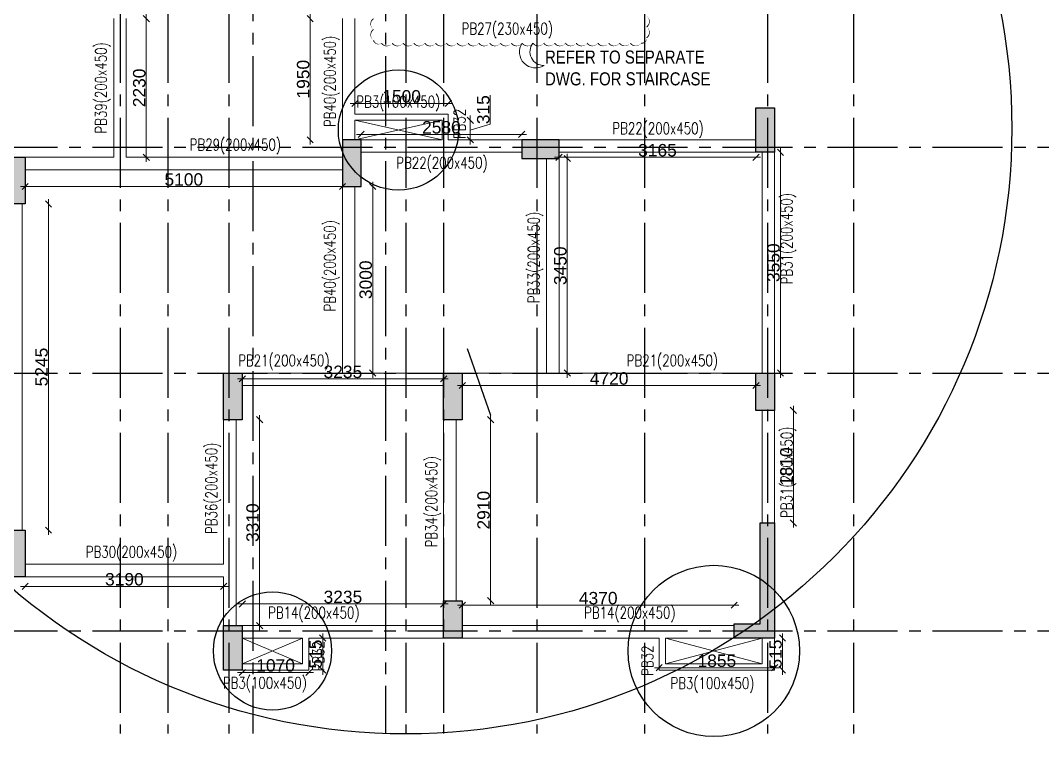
# Model space of a CAD drawing. Header units: millimetres. Extents: x 1277257 to 1543892, y 206696 to 309376.
# Drawn here: x 1377911 to 1394337, y 223665 to 235179 of the extents above; entities that cross this region are included whole.
import ezdxf

# ---------------------------------------------------------------- set-up
doc = ezdxf.new("R2010")
doc.units = ezdxf.units.MM
doc.header["$LTSCALE"] = 500
doc.header["$MEASUREMENT"] = 0
doc.header["$PDMODE"] = 34
doc.linetypes.add('Site$0$CENTER2', pattern=[1.125, 0.75, -0.125, 0.125, -0.125])
doc.layers.get('Defpoints').update_dxf_attribs({"lineweight": 0})
for name, color, linetype, lineweight in [('CUT OUT', 1, 'Continuous', 13), ('REVISION', 1, 'Continuous', 5), ('TOWER COL HATCH', 253, 'Continuous', 20)]:
    doc.layers.add(name, color=color, linetype=linetype, lineweight=lineweight)
for name, color, linetype in [('GRID', 7, 'Continuous'), ('S-COLUMN-HATCH', 253, 'Continuous'), ('S-FRAMING PLAN', 4, 'Continuous'), ('T BEAM N', 3, 'Continuous'), ('TOWER AREA COLUMN.', 6, 'Continuous')]:
    doc.layers.add(name, color=color, linetype=linetype)
doc.styles.add('1.100', font='ARIALN.TTF')
doc.styles.add('3mm', font='arial.ttf')
doc.styles.add('S-T', font='romans.shx')
doc.dimstyles.new('PARAMVEER', dxfattribs={"dimtxt": 200, "dimasz": 100, "dimexe": 0, "dimexo": 25, "dimgap": 10, "dimtad": 1, "dimdec": 0, "dimrnd": 5, "dimzin": 0, "dimdsep": 46, "dimtxsty": '3mm', "dimblk": 'OBLIQUE', "dimcen": 0.09, "dimdle": 75, "dimclrd": 1, "dimclre": 1, "dimclrt": 3, "dimadec": 0, "dimazin": 0, "dimtfac": 1, "dimtdec": 0, "dimtmove": 1, "dimatfit": 3, "dimfxl": 100, "dimtolj": 1, "dimtzin": 0, "dimlwd": 18, "dimlwe": 5, "dimarcsym": 0})

# ---------------------------------------------------------------- blocks, each defined once
blk = doc.blocks.new('RW2952R')
at = {"layer": 'CUT OUT', "color": 1, "ltscale": 10}
for p, q in [((1383286, 233259), (1384686, 233574)), ((1383286, 233574), (1384686, 233259)), ((1382446, 225249), (1381476, 224834)), ((1381476, 225249), (1382446, 224834)), ((1388276, 225249), (1389831, 224834)), ((1389831, 225249), (1388276, 224834))]:
    blk.add_line(p, q, dxfattribs=at)
at = {"layer": 'S-FRAMING PLAN', "color": 3, "linetype": 'ByBlock', "lineweight": 20, "ltscale": 10}
for p, q in [((1379411, 235209), (1379411, 232979)), ((1379611, 235209), (1379611, 232979)), ((1383086, 235209), (1383086, 233259)), ((1383286, 235209), (1383286, 233674)), ((1383286, 233674), (1384786, 233674)), ((1384786, 233674), (1384786, 233259)), ((1383286, 233574), (1383286, 233259)), ((1383286, 233574), (1384686, 233574)), ((1384686, 233574), (1384686, 233259)), ((1384686, 233259), (1383386, 233259)), ((1385963, 233259), (1384786, 233259)), ((1389731, 233259), (1386566, 233259)), ((1379411, 232979), (1377986, 232979)), ((1383086, 232979), (1379611, 232979)), ((1385966, 233059), (1383386, 233059)), ((1386366, 232959), (1386366, 229509)), ((1389731, 233059), (1386566, 233059)), ((1386566, 232959), (1386566, 229509)), ((1389831, 233059), (1389831, 229509)), ((1390031, 233059), (1390031, 229509)), ((1383086, 232779), (1377986, 232779)), ((1383086, 232509), (1383086, 229509)), ((1383286, 232509), (1383286, 229509)), ((1377936, 226984), (1377936, 232229)), ((1383086, 229509), (1381476, 229509)), ((1384711, 229509), (1383286, 229509)), ((1386366, 229509), (1385011, 229509)), ((1389731, 229509), (1386566, 229509)), ((1384711, 229309), (1381476, 229309)), ((1389731, 229309), (1385011, 229309)), ((1389831, 228909), (1389831, 227099)), ((1390031, 228909), (1390031, 227099)), ((1381176, 228759), (1381176, 226434)), ((1381376, 228759), (1381376, 225449)), ((1384711, 228759), (1384711, 225849)), ((1384911, 228759), (1384911, 225849)), ((1381176, 226434), (1377986, 226434)), ((1381176, 226234), (1377986, 226234)), ((1381176, 226234), (1381176, 225449)), ((1384711, 225449), (1381476, 225449)), ((1389381, 225449), (1385011, 225449)), ((1382446, 225249), (1381476, 225249)), ((1382446, 225249), (1382446, 224834)), ((1384711, 225249), (1382546, 225249)), ((1382546, 225249), (1382546, 224734)), ((1388176, 225249), (1385011, 225249)), ((1388176, 225249), (1388176, 224734)), ((1388276, 225249), (1388276, 224834)), ((1389381, 225249), (1388276, 225249)), ((1389831, 225249), (1389831, 224834)), ((1390031, 225249), (1390031, 224734)), ((1382446, 224834), (1381476, 224834)), ((1382546, 224734), (1381476, 224734)), ((1390031, 224734), (1388176, 224734)), ((1389831, 224834), (1388276, 224834))]:
    blk.add_line(p, q, dxfattribs=at)
blk = doc.blocks.new('EEE')
at = {"layer": 'GRID', "color": 16, "linetype": 'Site$0$CENTER2', "ltscale": 3}
for points in [[(1379510.6, 258923.2), (1379510.6, 223711.9)], [(1380280.6, 258923.2), (1380280.6, 223711.9)], [(1381260.6, 258923.2), (1381260.6, 223711.9)], [(1382164.8, 258923.2), (1381643.1, 258229.8), (1381643.1, 223711.9)], [(1383253.9, 258923.2), (1383775.6, 258229.8), (1383775.6, 223711.9)], [(1384105.6, 258923.2), (1384105.6, 223711.9)], [(1384710.6, 258923.2), (1384710.6, 223711.9)], [(1386210.6, 258923.2), (1386210.6, 223711.9)], [(1387940.6, 258923.2), (1387940.6, 223711.9)], [(1389915.6, 258923.2), (1389915.6, 223711.9)], [(1391300.6, 258923.2), (1391300.6, 223711.9)], [(1363880.9, 233143.8), (1442964.5, 233143.8)], [(1363880.9, 229508.8), (1442964.5, 229508.8)], [(1363880.9, 225363.8), (1442964.5, 225363.8)]]:
    blk.add_lwpolyline(points, dxfattribs=at)
blk = doc.blocks.new('3tgra')
at = {"layer": 'TOWER COL HATCH'}
h = blk.add_hatch(color=253, dxfattribs=at)
h.dxf.hatch_style = 1
h.paths.add_polyline_path([(1389731, 73232), (1390031, 73232), (1390031, 72517), (1389731, 72517)])
h = blk.add_hatch(color=253, dxfattribs=at)
h.dxf.hatch_style = 1
h.paths.add_polyline_path([(1383386, 72717), (1383086, 72717), (1383086, 71967), (1383386, 71967)])
h = blk.add_hatch(color=253, dxfattribs=at)
h.dxf.hatch_style = 1
h.paths.add_polyline_path([(1386566, 72417), (1386566, 72717), (1385966, 72717), (1385966, 72417)])
h = blk.add_hatch(color=253, dxfattribs=at)
h.dxf.hatch_style = 1
h.paths.add_polyline_path([(1377686, 72437), (1377986, 72437), (1377986, 71687), (1377686, 71687)])
h = blk.add_hatch(color=253, dxfattribs=at)
h.dxf.hatch_style = 1
h.paths.add_polyline_path([(1381176, 68967), (1381476, 68967), (1381476, 68217), (1381176, 68217)])
h = blk.add_hatch(color=253, dxfattribs=at)
h.dxf.hatch_style = 1
h.paths.add_polyline_path([(1384711, 68967), (1385011, 68967), (1385011, 68217), (1384711, 68217)])
h = blk.add_hatch(color=253, dxfattribs=at)
h.dxf.hatch_style = 1
h.paths.add_polyline_path([(1389731, 68967), (1390031, 68967), (1390031, 68367), (1389731, 68367)])
h = blk.add_hatch(color=253, dxfattribs=at)
h.dxf.hatch_style = 1
h.paths.add_polyline_path([(1390031, 66557), (1390031, 64707), (1389381, 64707), (1389381, 64937), (1389801, 64937), (1389801, 66557)])
h = blk.add_hatch(color=253, dxfattribs=at)
h.dxf.hatch_style = 1
h.paths.add_polyline_path([(1377686, 66442), (1377986, 66442), (1377986, 65692), (1377686, 65692)])
h = blk.add_hatch(color=253, dxfattribs=at)
h.dxf.hatch_style = 1
h.paths.add_polyline_path([(1384711, 65307), (1385011, 65307), (1385011, 64707), (1384711, 64707)])
h = blk.add_hatch(color=253, dxfattribs=at)
h.dxf.hatch_style = 1
h.paths.add_polyline_path([(1381176, 64907), (1381476, 64907), (1381476, 64192), (1381176, 64192)])
at = {"layer": 'TOWER AREA COLUMN.', "color": 4}
for points in [[(1389731, 73232), (1390031, 73232), (1390031, 72517), (1389731, 72517)], [(1383386, 72717), (1383086, 72717), (1383086, 71967), (1383386, 71967)], [(1386566, 72417), (1386566, 72717), (1385966, 72717), (1385966, 72417)], [(1377686, 72437), (1377986, 72437), (1377986, 71687), (1377686, 71687)], [(1381176, 68967), (1381476, 68967), (1381476, 68217), (1381176, 68217)], [(1384711, 68967), (1385011, 68967), (1385011, 68217), (1384711, 68217)], [(1389731, 68967), (1390031, 68967), (1390031, 68367), (1389731, 68367)], [(1377686, 66442), (1377986, 66442), (1377986, 65692), (1377686, 65692)], [(1384711, 65307), (1385011, 65307), (1385011, 64707), (1384711, 64707)], [(1381176, 64907), (1381476, 64907), (1381476, 64192), (1381176, 64192)]]:
    blk.add_lwpolyline(points, close=True, dxfattribs=at)
blk.add_lwpolyline([(1390031, 66557), (1390031, 64707), (1389381, 64707), (1389381, 64937), (1389801, 64937), (1389801, 66557), (1390031, 66557)], dxfattribs=at)
blk = doc.blocks.new('_Oblique')
at = {"color": 0, "linetype": 'ByBlock', "lineweight": -2}
blk.add_line((-0.5, -0.5), (0.5, 0.5), dxfattribs=at)
blk = doc.blocks.new('*D329')
at = {"layer": 'Defpoints', "color": 0, "ltscale": 10, "transparency": 16777216}
for p in [(1377986, 232779), (1383086, 232779), (1383086, 232509)]:
    blk.add_point(p, dxfattribs=at)
at = {"layer": 'S-COLUMN-HATCH', "color": 1, "linetype": 'Continuous', "lineweight": 18, "ltscale": 10, "transparency": 16777216}
blk.add_line((1377911, 232509), (1383161, 232509), dxfattribs=at)
at = {"layer": 'S-COLUMN-HATCH', "color": 3, "linetype": 'Continuous', "lineweight": 5, "ltscale": 10, "transparency": 16777216}
for p, q in [((1377986, 232509), (1377986, 232509)), ((1383086, 232509), (1383086, 232509))]:
    blk.add_line(p, q, dxfattribs=at)
at = {"layer": 'S-COLUMN-HATCH', "color": 1, "lineweight": 18, "ltscale": 10, "transparency": 16777216, "xscale": 100, "yscale": 100, "zscale": 100, "rotation": 180}
blk.add_blockref('_Oblique', (1377986, 232509), dxfattribs=at)
at = {"layer": 'S-COLUMN-HATCH', "color": 1, "lineweight": 18, "ltscale": 10, "transparency": 16777216, "xscale": 100, "yscale": 100, "zscale": 100}
blk.add_blockref('_Oblique', (1383086, 232509), dxfattribs=at)
at = {"layer": 'S-COLUMN-HATCH', "color": 1, "ltscale": 10, "transparency": 16777216, "insert": (1380536, 232621), "char_height": 200, "attachment_point": 5, "style": '3mm'}
blk.add_mtext('\\A1;5100', dxfattribs=at)
blk = doc.blocks.new('*D330')
at = {"layer": 'Defpoints', "color": 0, "ltscale": 10, "transparency": 16777216}
for p in [(1377736, 232229), (1378362, 232229), (1377736, 226984)]:
    blk.add_point(p, dxfattribs=at)
at = {"layer": 'S-COLUMN-HATCH', "color": 1, "linetype": 'Continuous', "lineweight": 18, "ltscale": 10, "transparency": 16777216}
blk.add_line((1378362, 226909), (1378362, 232304), dxfattribs=at)
at = {"layer": 'S-COLUMN-HATCH', "color": 3, "linetype": 'Continuous', "lineweight": 5, "ltscale": 10, "transparency": 16777216}
for p, q in [((1378362, 232229), (1378362, 232229)), ((1378362, 226984), (1378362, 226984))]:
    blk.add_line(p, q, dxfattribs=at)
at = {"layer": 'S-COLUMN-HATCH', "color": 1, "lineweight": 18, "ltscale": 10, "transparency": 16777216, "xscale": 100, "yscale": 100, "zscale": 100}
for p, rotation in [((1378362, 232229), 90), ((1378362, 226984), 270)]:
    blk.add_blockref('_Oblique', p, dxfattribs=dict(at, rotation=rotation))
at = {"layer": 'S-COLUMN-HATCH', "color": 1, "ltscale": 10, "transparency": 16777216, "insert": (1378250, 229606), "char_height": 200, "attachment_point": 5, "rotation": 90, "style": '3mm'}
blk.add_mtext('\\A1;5245', dxfattribs=at)
blk = doc.blocks.new('*D332')
at = {"layer": 'Defpoints', "color": 0, "ltscale": 10, "transparency": 16777216}
for p in [(1377986, 226234), (1381176, 226234), (1381176, 226079)]:
    blk.add_point(p, dxfattribs=at)
at = {"layer": 'S-COLUMN-HATCH', "color": 1, "linetype": 'Continuous', "lineweight": 18, "ltscale": 10, "transparency": 16777216}
blk.add_line((1377911, 226079), (1381251, 226079), dxfattribs=at)
at = {"layer": 'S-COLUMN-HATCH', "color": 3, "linetype": 'Continuous', "lineweight": 5, "ltscale": 10, "transparency": 16777216}
for p, q in [((1377986, 226080), (1377986, 226079)), ((1381176, 226080), (1381176, 226079))]:
    blk.add_line(p, q, dxfattribs=at)
at = {"layer": 'S-COLUMN-HATCH', "color": 1, "lineweight": 18, "ltscale": 10, "transparency": 16777216, "xscale": 100, "yscale": 100, "zscale": 100, "rotation": 180}
blk.add_blockref('_Oblique', (1377986, 226079), dxfattribs=at)
at = {"layer": 'S-COLUMN-HATCH', "color": 1, "lineweight": 18, "ltscale": 10, "transparency": 16777216, "xscale": 100, "yscale": 100, "zscale": 100}
blk.add_blockref('_Oblique', (1381176, 226079), dxfattribs=at)
at = {"layer": 'S-COLUMN-HATCH', "color": 1, "ltscale": 10, "transparency": 16777216, "insert": (1379581, 226192), "char_height": 200, "attachment_point": 5, "style": '3mm'}
blk.add_mtext('\\A1;3190', dxfattribs=at)
blk = doc.blocks.new('*D333')
at = {"layer": 'Defpoints', "color": 0, "ltscale": 10, "transparency": 16777216}
for p in [(1381376, 228759), (1381754, 228759), (1381376, 225449)]:
    blk.add_point(p, dxfattribs=at)
at = {"layer": 'S-COLUMN-HATCH', "color": 1, "linetype": 'Continuous', "lineweight": 18, "ltscale": 10, "transparency": 16777216}
blk.add_line((1381754, 225374), (1381754, 228834), dxfattribs=at)
at = {"layer": 'S-COLUMN-HATCH', "color": 3, "linetype": 'Continuous', "lineweight": 5, "ltscale": 10, "transparency": 16777216}
for p, q in [((1381754, 228759), (1381754, 228759)), ((1381754, 225449), (1381754, 225449))]:
    blk.add_line(p, q, dxfattribs=at)
at = {"layer": 'S-COLUMN-HATCH', "color": 1, "lineweight": 18, "ltscale": 10, "transparency": 16777216, "xscale": 100, "yscale": 100, "zscale": 100}
for p, rotation in [((1381754, 228759), 90), ((1381754, 225449), 270)]:
    blk.add_blockref('_Oblique', p, dxfattribs=dict(at, rotation=rotation))
at = {"layer": 'S-COLUMN-HATCH', "color": 1, "ltscale": 10, "transparency": 16777216, "insert": (1381642, 227104), "char_height": 200, "attachment_point": 5, "rotation": 90, "style": '3mm'}
blk.add_mtext('\\A1;3310', dxfattribs=at)
blk = doc.blocks.new('*D334')
at = {"layer": 'Defpoints', "color": 0, "ltscale": 10, "transparency": 16777216}
for p in [(1381476, 229509), (1384711, 229509), (1384711, 229416)]:
    blk.add_point(p, dxfattribs=at)
at = {"layer": 'S-COLUMN-HATCH', "color": 1, "linetype": 'Continuous', "lineweight": 18, "ltscale": 10, "transparency": 16777216}
blk.add_line((1381401, 229416), (1384786, 229416), dxfattribs=at)
at = {"layer": 'S-COLUMN-HATCH', "color": 3, "linetype": 'Continuous', "lineweight": 5, "ltscale": 10, "transparency": 16777216}
for p, q in [((1381476, 229416), (1381476, 229416)), ((1384711, 229416), (1384711, 229416))]:
    blk.add_line(p, q, dxfattribs=at)
at = {"layer": 'S-COLUMN-HATCH', "color": 1, "lineweight": 18, "ltscale": 10, "transparency": 16777216, "xscale": 100, "yscale": 100, "zscale": 100, "rotation": 180}
blk.add_blockref('_Oblique', (1381476, 229416), dxfattribs=at)
at = {"layer": 'S-COLUMN-HATCH', "color": 1, "lineweight": 18, "ltscale": 10, "transparency": 16777216, "xscale": 100, "yscale": 100, "zscale": 100}
blk.add_blockref('_Oblique', (1384711, 229416), dxfattribs=at)
at = {"layer": 'S-COLUMN-HATCH', "color": 1, "ltscale": 10, "transparency": 16777216, "insert": (1383093, 229528), "char_height": 200, "attachment_point": 5, "style": '3mm'}
blk.add_mtext('\\A1;3235', dxfattribs=at)
blk = doc.blocks.new('*D335')
at = {"layer": 'Defpoints', "color": 0, "ltscale": 10, "transparency": 16777216}
for p in [(1385011, 229509), (1389731, 229509), (1389731, 229309)]:
    blk.add_point(p, dxfattribs=at)
at = {"layer": 'S-COLUMN-HATCH', "color": 1, "linetype": 'Continuous', "lineweight": 18, "ltscale": 10, "transparency": 16777216}
blk.add_line((1384936, 229309), (1389806, 229309), dxfattribs=at)
at = {"layer": 'S-COLUMN-HATCH', "color": 3, "linetype": 'Continuous', "lineweight": 5, "ltscale": 10, "transparency": 16777216}
for p, q in [((1385011, 229309), (1385011, 229309)), ((1389731, 229309), (1389731, 229309))]:
    blk.add_line(p, q, dxfattribs=at)
at = {"layer": 'S-COLUMN-HATCH', "color": 1, "lineweight": 18, "ltscale": 10, "transparency": 16777216, "xscale": 100, "yscale": 100, "zscale": 100, "rotation": 180}
blk.add_blockref('_Oblique', (1385011, 229309), dxfattribs=at)
at = {"layer": 'S-COLUMN-HATCH', "color": 1, "lineweight": 18, "ltscale": 10, "transparency": 16777216, "xscale": 100, "yscale": 100, "zscale": 100}
blk.add_blockref('_Oblique', (1389731, 229309), dxfattribs=at)
at = {"layer": 'S-COLUMN-HATCH', "color": 1, "ltscale": 10, "transparency": 16777216, "insert": (1387371, 229421), "char_height": 200, "attachment_point": 5, "style": '3mm'}
blk.add_mtext('\\A1;4720', dxfattribs=at)
blk = doc.blocks.new('*D336')
at = {"layer": 'Defpoints', "color": 0, "ltscale": 10, "transparency": 16777216}
for p in [(1390031, 233059), (1390125, 233059), (1390031, 229509)]:
    blk.add_point(p, dxfattribs=at)
at = {"layer": 'S-COLUMN-HATCH', "color": 1, "linetype": 'Continuous', "lineweight": 18, "ltscale": 10, "transparency": 16777216}
blk.add_line((1390125, 229434), (1390125, 233134), dxfattribs=at)
at = {"layer": 'S-COLUMN-HATCH', "color": 3, "linetype": 'Continuous', "lineweight": 5, "ltscale": 10, "transparency": 16777216}
for p, q in [((1390125, 233059), (1390125, 233059)), ((1390125, 229509), (1390125, 229509))]:
    blk.add_line(p, q, dxfattribs=at)
at = {"layer": 'S-COLUMN-HATCH', "color": 1, "lineweight": 18, "ltscale": 10, "transparency": 16777216, "xscale": 100, "yscale": 100, "zscale": 100}
for p, rotation in [((1390125, 233059), 90), ((1390125, 229509), 270)]:
    blk.add_blockref('_Oblique', p, dxfattribs=dict(at, rotation=rotation))
at = {"layer": 'S-COLUMN-HATCH', "color": 1, "ltscale": 10, "transparency": 16777216, "insert": (1390013, 231284), "char_height": 200, "attachment_point": 5, "rotation": 90, "style": '3mm'}
blk.add_mtext('\\A1;3550', dxfattribs=at)
blk = doc.blocks.new('*D337')
at = {"layer": 'Defpoints', "color": 0, "ltscale": 10, "transparency": 16777216}
for p in [(1386566, 233059), (1389731, 233059), (1389731, 232978)]:
    blk.add_point(p, dxfattribs=at)
at = {"layer": 'S-COLUMN-HATCH', "color": 1, "linetype": 'Continuous', "lineweight": 18, "ltscale": 10, "transparency": 16777216}
blk.add_line((1386491, 232978), (1389806, 232978), dxfattribs=at)
at = {"layer": 'S-COLUMN-HATCH', "color": 3, "linetype": 'Continuous', "lineweight": 5, "ltscale": 10, "transparency": 16777216}
for p, q in [((1386566, 232979), (1386566, 232978)), ((1389731, 232979), (1389731, 232978))]:
    blk.add_line(p, q, dxfattribs=at)
at = {"layer": 'S-COLUMN-HATCH', "color": 1, "lineweight": 18, "ltscale": 10, "transparency": 16777216, "xscale": 100, "yscale": 100, "zscale": 100, "rotation": 180}
blk.add_blockref('_Oblique', (1386566, 232978), dxfattribs=at)
at = {"layer": 'S-COLUMN-HATCH', "color": 1, "lineweight": 18, "ltscale": 10, "transparency": 16777216, "xscale": 100, "yscale": 100, "zscale": 100}
blk.add_blockref('_Oblique', (1389731, 232978), dxfattribs=at)
at = {"layer": 'S-COLUMN-HATCH', "color": 1, "ltscale": 10, "transparency": 16777216, "insert": (1388148, 233091), "char_height": 200, "attachment_point": 5, "style": '3mm'}
blk.add_mtext('\\A1;3165', dxfattribs=at)
blk = doc.blocks.new('*D338')
at = {"layer": 'Defpoints', "color": 0, "ltscale": 10, "transparency": 16777216}
for p in [(1386566, 232959), (1386699, 232959), (1386566, 229509)]:
    blk.add_point(p, dxfattribs=at)
at = {"layer": 'S-COLUMN-HATCH', "color": 1, "linetype": 'Continuous', "lineweight": 18, "ltscale": 10, "transparency": 16777216}
blk.add_line((1386699, 229434), (1386699, 233034), dxfattribs=at)
at = {"layer": 'S-COLUMN-HATCH', "color": 3, "linetype": 'Continuous', "lineweight": 5, "ltscale": 10, "transparency": 16777216}
for p, q in [((1386699, 232959), (1386699, 232959)), ((1386699, 229509), (1386699, 229509))]:
    blk.add_line(p, q, dxfattribs=at)
at = {"layer": 'S-COLUMN-HATCH', "color": 1, "lineweight": 18, "ltscale": 10, "transparency": 16777216, "xscale": 100, "yscale": 100, "zscale": 100}
for p, rotation in [((1386699, 232959), 90), ((1386699, 229509), 270)]:
    blk.add_blockref('_Oblique', p, dxfattribs=dict(at, rotation=rotation))
at = {"layer": 'S-COLUMN-HATCH', "color": 1, "ltscale": 10, "transparency": 16777216, "insert": (1386587, 231234), "char_height": 200, "attachment_point": 5, "rotation": 90, "style": '3mm'}
blk.add_mtext('\\A1;3450', dxfattribs=at)
blk = doc.blocks.new('*D339')
at = {"layer": 'Defpoints', "color": 0, "ltscale": 10, "transparency": 16777216}
for p in [(1383286, 232509), (1383572, 232509), (1383286, 229509)]:
    blk.add_point(p, dxfattribs=at)
at = {"layer": 'S-COLUMN-HATCH', "color": 1, "linetype": 'Continuous', "lineweight": 18, "ltscale": 10, "transparency": 16777216}
blk.add_line((1383572, 229434), (1383572, 232584), dxfattribs=at)
at = {"layer": 'S-COLUMN-HATCH', "color": 3, "linetype": 'Continuous', "lineweight": 5, "ltscale": 10, "transparency": 16777216}
for p, q in [((1383572, 232509), (1383572, 232509)), ((1383572, 229509), (1383572, 229509))]:
    blk.add_line(p, q, dxfattribs=at)
at = {"layer": 'S-COLUMN-HATCH', "color": 1, "lineweight": 18, "ltscale": 10, "transparency": 16777216, "xscale": 100, "yscale": 100, "zscale": 100}
for p, rotation in [((1383572, 232509), 90), ((1383572, 229509), 270)]:
    blk.add_blockref('_Oblique', p, dxfattribs=dict(at, rotation=rotation))
at = {"layer": 'S-COLUMN-HATCH', "color": 1, "ltscale": 10, "transparency": 16777216, "insert": (1383460, 231009), "char_height": 200, "attachment_point": 5, "rotation": 90, "style": '3mm'}
blk.add_mtext('\\A1;3000', dxfattribs=at)
blk = doc.blocks.new('*D344')
at = {"layer": 'Defpoints', "color": 0, "ltscale": 10, "transparency": 16777216}
for p in [(1379611, 235209), (1379933, 235209), (1379611, 232979)]:
    blk.add_point(p, dxfattribs=at)
at = {"layer": 'S-COLUMN-HATCH', "color": 1, "linetype": 'Continuous', "lineweight": 18, "ltscale": 10, "transparency": 16777216}
blk.add_line((1379933, 232904), (1379933, 235284), dxfattribs=at)
at = {"layer": 'S-COLUMN-HATCH', "color": 3, "linetype": 'Continuous', "lineweight": 5, "ltscale": 10, "transparency": 16777216}
for p, q in [((1379933, 235209), (1379933, 235209)), ((1379933, 232979), (1379933, 232979))]:
    blk.add_line(p, q, dxfattribs=at)
at = {"layer": 'S-COLUMN-HATCH', "color": 1, "lineweight": 18, "ltscale": 10, "transparency": 16777216, "xscale": 100, "yscale": 100, "zscale": 100}
for p, rotation in [((1379933, 235209), 90), ((1379933, 232979), 270)]:
    blk.add_blockref('_Oblique', p, dxfattribs=dict(at, rotation=rotation))
at = {"layer": 'S-COLUMN-HATCH', "color": 1, "ltscale": 10, "transparency": 16777216, "insert": (1379821, 234094), "char_height": 200, "attachment_point": 5, "rotation": 90, "style": '3mm'}
blk.add_mtext('\\A1;2230', dxfattribs=at)
blk = doc.blocks.new('*D396')
at = {"layer": 'Defpoints', "color": 0, "ltscale": 10, "transparency": 16777216}
for p in [(1384911, 228759), (1385466, 228759), (1384911, 225849)]:
    blk.add_point(p, dxfattribs=at)
at = {"layer": 'S-COLUMN-HATCH', "color": 1, "linetype": 'Continuous', "lineweight": 18, "ltscale": 10, "transparency": 16777216}
blk.add_line((1385466, 225774), (1385466, 228834), dxfattribs=at)
at = {"layer": 'S-COLUMN-HATCH', "color": 3, "linetype": 'Continuous', "lineweight": 5, "ltscale": 10, "transparency": 16777216}
for p, q in [((1385466, 228759), (1385466, 228759)), ((1385466, 225849), (1385466, 225849))]:
    blk.add_line(p, q, dxfattribs=at)
at = {"layer": 'S-COLUMN-HATCH', "color": 1, "lineweight": 18, "ltscale": 10, "transparency": 16777216, "xscale": 100, "yscale": 100, "zscale": 100}
for p, rotation in [((1385466, 228759), 90), ((1385466, 225849), 270)]:
    blk.add_blockref('_Oblique', p, dxfattribs=dict(at, rotation=rotation))
at = {"layer": 'S-COLUMN-HATCH', "color": 1, "ltscale": 10, "transparency": 16777216, "insert": (1385354, 227304), "char_height": 200, "attachment_point": 5, "rotation": 90, "style": '3mm'}
blk.add_mtext('\\A1;2910', dxfattribs=at)
blk = doc.blocks.new('*D397')
at = {"layer": 'Defpoints', "color": 0, "ltscale": 10, "transparency": 16777216}
for p in [(1389381, 225777), (1385011, 225449), (1389381, 225449)]:
    blk.add_point(p, dxfattribs=at)
at = {"layer": 'S-COLUMN-HATCH', "color": 1, "linetype": 'Continuous', "lineweight": 18, "ltscale": 10, "transparency": 16777216}
blk.add_line((1384936, 225777), (1389456, 225777), dxfattribs=at)
at = {"layer": 'S-COLUMN-HATCH', "color": 3, "linetype": 'Continuous', "lineweight": 5, "ltscale": 10, "transparency": 16777216}
for p, q in [((1385011, 225777), (1385011, 225777)), ((1389381, 225777), (1389381, 225777))]:
    blk.add_line(p, q, dxfattribs=at)
at = {"layer": 'S-COLUMN-HATCH', "color": 1, "lineweight": 18, "ltscale": 10, "transparency": 16777216, "xscale": 100, "yscale": 100, "zscale": 100, "rotation": 180}
blk.add_blockref('_Oblique', (1385011, 225777), dxfattribs=at)
at = {"layer": 'S-COLUMN-HATCH', "color": 1, "lineweight": 18, "ltscale": 10, "transparency": 16777216, "xscale": 100, "yscale": 100, "zscale": 100}
blk.add_blockref('_Oblique', (1389381, 225777), dxfattribs=at)
at = {"layer": 'S-COLUMN-HATCH', "color": 1, "ltscale": 10, "transparency": 16777216, "insert": (1387196, 225889), "char_height": 200, "attachment_point": 5, "style": '3mm'}
blk.add_mtext('\\A1;4370', dxfattribs=at)
blk = doc.blocks.new('*D398')
at = {"layer": 'Defpoints', "color": 0, "ltscale": 10, "transparency": 16777216}
for p in [(1381476, 225797), (1381476, 225449), (1384711, 225449)]:
    blk.add_point(p, dxfattribs=at)
at = {"layer": 'S-COLUMN-HATCH', "color": 1, "linetype": 'Continuous', "lineweight": 18, "ltscale": 10, "transparency": 16777216}
blk.add_line((1384786, 225797), (1381401, 225797), dxfattribs=at)
at = {"layer": 'S-COLUMN-HATCH', "color": 3, "linetype": 'Continuous', "lineweight": 5, "ltscale": 10, "transparency": 16777216}
for p, q in [((1381476, 225797), (1381476, 225797)), ((1384711, 225797), (1384711, 225797))]:
    blk.add_line(p, q, dxfattribs=at)
at = {"layer": 'S-COLUMN-HATCH', "color": 1, "lineweight": 18, "ltscale": 10, "transparency": 16777216, "xscale": 100, "yscale": 100, "zscale": 100, "rotation": 180}
blk.add_blockref('_Oblique', (1381476, 225797), dxfattribs=at)
at = {"layer": 'S-COLUMN-HATCH', "color": 1, "lineweight": 18, "ltscale": 10, "transparency": 16777216, "xscale": 100, "yscale": 100, "zscale": 100}
blk.add_blockref('_Oblique', (1384711, 225797), dxfattribs=at)
at = {"layer": 'S-COLUMN-HATCH', "color": 1, "ltscale": 10, "transparency": 16777216, "insert": (1383093, 225909), "char_height": 200, "attachment_point": 5, "style": '3mm'}
blk.add_mtext('\\A1;3235', dxfattribs=at)
blk = doc.blocks.new('*D399')
at = {"layer": 'Defpoints', "color": 0, "ltscale": 10, "transparency": 16777216}
for p in [(1390031, 228909), (1390332, 228909), (1390031, 227099)]:
    blk.add_point(p, dxfattribs=at)
at = {"layer": 'S-COLUMN-HATCH', "color": 1, "linetype": 'Continuous', "lineweight": 18, "ltscale": 10, "transparency": 16777216}
blk.add_line((1390332, 227024), (1390332, 228984), dxfattribs=at)
at = {"layer": 'S-COLUMN-HATCH', "color": 3, "linetype": 'Continuous', "lineweight": 5, "ltscale": 10, "transparency": 16777216}
for p, q in [((1390332, 228909), (1390332, 228909)), ((1390332, 227099), (1390332, 227099))]:
    blk.add_line(p, q, dxfattribs=at)
at = {"layer": 'S-COLUMN-HATCH', "color": 1, "lineweight": 18, "ltscale": 10, "transparency": 16777216, "xscale": 100, "yscale": 100, "zscale": 100}
for p, rotation in [((1390332, 228909), 90), ((1390332, 227099), 270)]:
    blk.add_blockref('_Oblique', p, dxfattribs=dict(at, rotation=rotation))
at = {"layer": 'S-COLUMN-HATCH', "color": 1, "ltscale": 10, "transparency": 16777216, "insert": (1390220, 228004), "char_height": 200, "attachment_point": 5, "rotation": 90, "style": '3mm'}
blk.add_mtext('\\A1;1810', dxfattribs=at)
blk = doc.blocks.new('*D419')
at = {"layer": 'Defpoints', "color": 0, "ltscale": 10, "transparency": 16777216}
for p in [(1385966, 233347), (1383386, 233059), (1385966, 233059)]:
    blk.add_point(p, dxfattribs=at)
at = {"layer": 'S-COLUMN-HATCH', "color": 1, "linetype": 'Continuous', "lineweight": 18, "ltscale": 10, "transparency": 16777216}
blk.add_line((1383311, 233347), (1386041, 233347), dxfattribs=at)
at = {"layer": 'S-COLUMN-HATCH', "color": 3, "linetype": 'Continuous', "lineweight": 5, "ltscale": 10, "transparency": 16777216}
for p, q in [((1383386, 233347), (1383386, 233347)), ((1385966, 233347), (1385966, 233347))]:
    blk.add_line(p, q, dxfattribs=at)
at = {"layer": 'S-COLUMN-HATCH', "color": 1, "lineweight": 18, "ltscale": 10, "transparency": 16777216, "xscale": 100, "yscale": 100, "zscale": 100, "rotation": 180}
blk.add_blockref('_Oblique', (1383386, 233347), dxfattribs=at)
at = {"layer": 'S-COLUMN-HATCH', "color": 1, "lineweight": 18, "ltscale": 10, "transparency": 16777216, "xscale": 100, "yscale": 100, "zscale": 100}
blk.add_blockref('_Oblique', (1385966, 233347), dxfattribs=at)
at = {"layer": 'S-COLUMN-HATCH', "color": 1, "ltscale": 10, "transparency": 16777216, "insert": (1384676, 233459), "char_height": 200, "attachment_point": 5, "style": '3mm'}
blk.add_mtext('\\A1;2580', dxfattribs=at)
blk = doc.blocks.new('*D421')
at = {"layer": 'Defpoints', "color": 0, "ltscale": 10, "transparency": 16777216}
for p in [(1382567, 235209), (1383086, 235209), (1383086, 233259)]:
    blk.add_point(p, dxfattribs=at)
at = {"layer": 'S-COLUMN-HATCH', "color": 1, "linetype": 'Continuous', "lineweight": 18, "ltscale": 10, "transparency": 16777216}
blk.add_line((1382567, 233184), (1382567, 235284), dxfattribs=at)
at = {"layer": 'S-COLUMN-HATCH', "color": 3, "linetype": 'Continuous', "lineweight": 5, "ltscale": 10, "transparency": 16777216}
for p, q in [((1382567, 235209), (1382567, 235209)), ((1382567, 233259), (1382567, 233259))]:
    blk.add_line(p, q, dxfattribs=at)
at = {"layer": 'S-COLUMN-HATCH', "color": 1, "lineweight": 18, "ltscale": 10, "transparency": 16777216, "xscale": 100, "yscale": 100, "zscale": 100}
for p, rotation in [((1382567, 235209), 90), ((1382567, 233259), 270)]:
    blk.add_blockref('_Oblique', p, dxfattribs=dict(at, rotation=rotation))
at = {"layer": 'S-COLUMN-HATCH', "color": 1, "ltscale": 10, "transparency": 16777216, "insert": (1382455, 234234), "char_height": 200, "attachment_point": 5, "rotation": 90, "style": '3mm'}
blk.add_mtext('\\A1;1950', dxfattribs=at)
blk = doc.blocks.new('*D429')
at = {"layer": 'Defpoints', "color": 0, "ltscale": 10, "transparency": 16777216}
for p in [(1381476, 224734), (1382546, 224734), (1382546, 224695)]:
    blk.add_point(p, dxfattribs=at)
at = {"layer": 'S-COLUMN-HATCH', "color": 1, "linetype": 'Continuous', "lineweight": 18, "ltscale": 10, "transparency": 16777216}
blk.add_line((1381401, 224695), (1382621, 224695), dxfattribs=at)
at = {"layer": 'S-COLUMN-HATCH', "color": 3, "linetype": 'Continuous', "lineweight": 5, "ltscale": 10, "transparency": 16777216}
for p, q in [((1381476, 224695), (1381476, 224695)), ((1382546, 224695), (1382546, 224695))]:
    blk.add_line(p, q, dxfattribs=at)
at = {"layer": 'S-COLUMN-HATCH', "color": 1, "lineweight": 18, "ltscale": 10, "transparency": 16777216, "xscale": 100, "yscale": 100, "zscale": 100, "rotation": 180}
blk.add_blockref('_Oblique', (1381476, 224695), dxfattribs=at)
at = {"layer": 'S-COLUMN-HATCH', "color": 1, "lineweight": 18, "ltscale": 10, "transparency": 16777216, "xscale": 100, "yscale": 100, "zscale": 100}
blk.add_blockref('_Oblique', (1382546, 224695), dxfattribs=at)
at = {"layer": 'S-COLUMN-HATCH', "color": 1, "ltscale": 10, "transparency": 16777216, "insert": (1382011, 224807), "char_height": 200, "attachment_point": 5, "style": '3mm'}
blk.add_mtext('\\A1;1070', dxfattribs=at)
blk = doc.blocks.new('*D430')
at = {"layer": 'Defpoints', "color": 0, "ltscale": 10, "transparency": 16777216}
for p in [(1382546, 225249), (1382768, 225249), (1382546, 224734)]:
    blk.add_point(p, dxfattribs=at)
at = {"layer": 'S-COLUMN-HATCH', "color": 1, "linetype": 'Continuous', "lineweight": 18, "ltscale": 10, "transparency": 16777216}
blk.add_line((1382768, 224659), (1382768, 225324), dxfattribs=at)
at = {"layer": 'S-COLUMN-HATCH', "color": 3, "linetype": 'Continuous', "lineweight": 5, "ltscale": 10, "transparency": 16777216}
for p, q in [((1382768, 225249), (1382768, 225249)), ((1382768, 224734), (1382768, 224734))]:
    blk.add_line(p, q, dxfattribs=at)
at = {"layer": 'S-COLUMN-HATCH', "color": 1, "lineweight": 18, "ltscale": 10, "transparency": 16777216, "xscale": 100, "yscale": 100, "zscale": 100}
for p, rotation in [((1382768, 225249), 90), ((1382768, 224734), 270)]:
    blk.add_blockref('_Oblique', p, dxfattribs=dict(at, rotation=rotation))
at = {"layer": 'S-COLUMN-HATCH', "color": 1, "ltscale": 10, "transparency": 16777216, "insert": (1382656, 224991), "char_height": 200, "attachment_point": 5, "rotation": 90, "style": '3mm'}
blk.add_mtext('\\A1;515', dxfattribs=at)
blk = doc.blocks.new('*D431')
at = {"layer": 'Defpoints', "color": 0, "ltscale": 10, "transparency": 16777216}
for p in [(1388176, 224734), (1390031, 224771), (1390031, 224734)]:
    blk.add_point(p, dxfattribs=at)
at = {"layer": 'S-COLUMN-HATCH', "color": 1, "linetype": 'Continuous', "lineweight": 18, "ltscale": 10, "transparency": 16777216}
blk.add_line((1388101, 224771), (1390106, 224771), dxfattribs=at)
at = {"layer": 'S-COLUMN-HATCH', "color": 3, "linetype": 'Continuous', "lineweight": 5, "ltscale": 10, "transparency": 16777216}
for p, q in [((1388176, 224771), (1388176, 224771)), ((1390031, 224771), (1390031, 224771))]:
    blk.add_line(p, q, dxfattribs=at)
at = {"layer": 'S-COLUMN-HATCH', "color": 1, "lineweight": 18, "ltscale": 10, "transparency": 16777216, "xscale": 100, "yscale": 100, "zscale": 100, "rotation": 180}
blk.add_blockref('_Oblique', (1388176, 224771), dxfattribs=at)
at = {"layer": 'S-COLUMN-HATCH', "color": 1, "lineweight": 18, "ltscale": 10, "transparency": 16777216, "xscale": 100, "yscale": 100, "zscale": 100}
blk.add_blockref('_Oblique', (1390031, 224771), dxfattribs=at)
at = {"layer": 'S-COLUMN-HATCH', "color": 1, "ltscale": 10, "transparency": 16777216, "insert": (1389103, 224883), "char_height": 200, "attachment_point": 5, "style": '3mm'}
blk.add_mtext('\\A1;1855', dxfattribs=at)
blk = doc.blocks.new('*D432')
at = {"layer": 'Defpoints', "color": 0, "ltscale": 10, "transparency": 16777216}
for p in [(1390031, 225249), (1390158, 225249), (1390031, 224734)]:
    blk.add_point(p, dxfattribs=at)
at = {"layer": 'S-COLUMN-HATCH', "color": 1, "linetype": 'Continuous', "lineweight": 18, "ltscale": 10, "transparency": 16777216}
blk.add_line((1390158, 224659), (1390158, 225324), dxfattribs=at)
at = {"layer": 'S-COLUMN-HATCH', "color": 3, "linetype": 'Continuous', "lineweight": 5, "ltscale": 10, "transparency": 16777216}
for p, q in [((1390158, 225249), (1390158, 225249)), ((1390158, 224734), (1390158, 224734))]:
    blk.add_line(p, q, dxfattribs=at)
at = {"layer": 'S-COLUMN-HATCH', "color": 1, "lineweight": 18, "ltscale": 10, "transparency": 16777216, "xscale": 100, "yscale": 100, "zscale": 100}
for p, rotation in [((1390158, 225249), 90), ((1390158, 224734), 270)]:
    blk.add_blockref('_Oblique', p, dxfattribs=dict(at, rotation=rotation))
at = {"layer": 'S-COLUMN-HATCH', "color": 1, "ltscale": 10, "transparency": 16777216, "insert": (1390046, 224991), "char_height": 200, "attachment_point": 5, "rotation": 90, "style": '3mm'}
blk.add_mtext('\\A1;515', dxfattribs=at)
blk = doc.blocks.new('*D442')
at = {"layer": 'Defpoints', "color": 0, "ltscale": 10, "transparency": 16777216}
for p in [(1383286, 233845), (1383286, 233674), (1384786, 233674)]:
    blk.add_point(p, dxfattribs=at)
at = {"layer": 'S-COLUMN-HATCH', "color": 1, "linetype": 'Continuous', "lineweight": 18, "ltscale": 10, "transparency": 16777216}
blk.add_line((1384861, 233845), (1383211, 233845), dxfattribs=at)
at = {"layer": 'S-COLUMN-HATCH', "color": 1, "linetype": 'Continuous', "lineweight": 5, "ltscale": 10, "transparency": 16777216}
for p, q in [((1383286, 233845), (1383286, 233845)), ((1384786, 233845), (1384786, 233845))]:
    blk.add_line(p, q, dxfattribs=at)
at = {"layer": 'S-COLUMN-HATCH', "color": 1, "lineweight": 18, "ltscale": 10, "transparency": 16777216, "xscale": 100, "yscale": 100, "zscale": 100, "rotation": 180}
blk.add_blockref('_Oblique', (1383286, 233845), dxfattribs=at)
at = {"layer": 'S-COLUMN-HATCH', "color": 1, "lineweight": 18, "ltscale": 10, "transparency": 16777216, "xscale": 100, "yscale": 100, "zscale": 100}
blk.add_blockref('_Oblique', (1384786, 233845), dxfattribs=at)
at = {"layer": 'S-COLUMN-HATCH', "color": 4, "ltscale": 10, "transparency": 16777216, "insert": (1384036, 233957), "char_height": 200, "attachment_point": 5, "style": '3mm'}
blk.add_mtext('\\A1;1500', dxfattribs=at)
blk = doc.blocks.new('*D443')
at = {"layer": 'Defpoints', "color": 0, "ltscale": 10, "transparency": 16777216}
for p in [(1384686, 233574), (1385140, 233574), (1384686, 233259), (1425196, 224734), (1426566, 224734), (1426566, 224257)]:
    blk.add_point(p, dxfattribs=at)
at = {"layer": 'S-COLUMN-HATCH', "color": 1, "linetype": 'Continuous', "lineweight": 18, "ltscale": 10, "transparency": 16777216}
for p, q in [((1385461, 233513), (1385461, 233976)), ((1385140, 233184), (1385140, 233649)), ((1385140, 233416), (1385461, 233513)), ((1425121, 224257), (1426641, 224257))]:
    blk.add_line(p, q, dxfattribs=at)
at = {"layer": 'S-COLUMN-HATCH', "color": 1, "linetype": 'Continuous', "lineweight": 5, "ltscale": 10, "transparency": 16777216}
for p, q in [((1385140, 233574), (1385140, 233574)), ((1385140, 233259), (1385140, 233259)), ((1425196, 224257), (1425196, 224257)), ((1426566, 224257), (1426566, 224257))]:
    blk.add_line(p, q, dxfattribs=at)
at = {"layer": 'S-COLUMN-HATCH', "color": 1, "lineweight": 18, "ltscale": 10, "transparency": 16777216, "xscale": 100, "yscale": 100, "zscale": 100}
for p, rotation in [((1385140, 233574), 90), ((1385140, 233259), 270), ((1425196, 224257), 180)]:
    blk.add_blockref('_Oblique', p, dxfattribs=dict(at, rotation=rotation))
blk.add_blockref('_Oblique', (1426566, 224257), dxfattribs=at)
at = {"layer": 'S-COLUMN-HATCH', "color": 4, "ltscale": 10, "transparency": 16777216, "insert": (1385349, 233744), "char_height": 200, "attachment_point": 5, "rotation": 90, "style": '3mm'}
blk.add_mtext('\\A1;315', dxfattribs=at)
at = {"layer": 'S-COLUMN-HATCH', "color": 4, "ltscale": 10, "transparency": 16777216, "insert": (1425881, 224369), "char_height": 200, "attachment_point": 5, "style": '3mm'}
blk.add_mtext('\\A1;1370', dxfattribs=at)

msp = doc.modelspace()

# ---------------------------------------------------------------- linework, layer by layer
at = {"layer": 'REVISION', "elevation": -74946.9}
msp.add_lwpolyline([(1387973.6, 235248.5, 0, 17.4, -0.5205671), (1387973.6, 235074.6, 0, 17.4, -0.5205671), (1387973.6, 234900.7, 0, 17.4, -0.5205671), (1387885.4, 234814.9, 0, 17.4, -0.5205671), (1387711.5, 234814.9, 0, 17.4, -0.5205671), (1387537.7, 234814.8, 0, 17.4, -0.5205671), (1387363.8, 234814.7, 0, 17.4, -0.5205671), (1387189.9, 234814.7, 0, 17.4, -0.5205671), (1387016, 234814.6, 0, 17.4, -0.5205671), (1386842.1, 234814.5, 0, 17.4, -0.5205671), (1386668.2, 234814.5, 0, 17.4, -0.5205671), (1386494.3, 234814.4, 0, 17.4, -0.5205671), (1386320.5, 234814.4, 0, 17.4, -0.5205671), (1386146.6, 234814.3, 0, 17.4, -0.5205671), (1385972.7, 234814.2, 0, 17.4, -0.5205671), (1385798.8, 234814.2, 0, 17.4, -0.5205671), (1385624.9, 234814.1, 0, 17.4, -0.5205671), (1385451, 234814, 0, 17.4, -0.5205671), (1385277.1, 234814, 0, 17.4, -0.5205671), (1385103.3, 234813.9, 0, 17.4, -0.5205671), (1384929.4, 234813.8, 0, 17.4, -0.5205671), (1384755.5, 234813.8, 0, 17.4, -0.5205671), (1384581.6, 234813.7, 0, 17.4, -0.5205671), (1384407.7, 234813.7, 0, 17.4, -0.5205671), (1384233.8, 234813.6, 0, 17.4, -0.5205671), (1384059.9, 234813.5, 0, 17.4, -0.5205671), (1383886.1, 234813.5, 0, 17.4, -0.5205671), (1383712.2, 234813.4, 0, 17.4, -0.5205671), (1383584.6, 234859.6, 0, 17.4, -0.5205671), (1383584.6, 235033.5, 0, 17.4, -0.5205671), (1383584.6, 235207.4, 0, 17.4, -0.5205671)], format="xyseb", dxfattribs=at)
at = {"layer": 'REVISION'}
for centre, radius, start, end in [((1386187.8, 234672.6, -74946.9), 257.5, 146.64266, 302.31169), ((1386320.4, 234676.7, -74946.9), 221.7, 141.62496, 271.29672)]:
    msp.add_arc(centre, radius, start, end, dxfattribs=at)
at = {"layer": 'S-COLUMN-HATCH', "color": 4, "ltscale": 10}
msp.add_line((1385090.1, 229902), (1385466.2, 228833.8), dxfattribs=at)
at = {"layer": 'S-COLUMN-HATCH', "color": 1, "ltscale": 10}
for centre, radius in [((1384105.6, 233443.3), 9737), ((1383985.7, 233416.3), 966.1)]:
    msp.add_circle(centre, radius, dxfattribs=at)
at = {"layer": 'S-COLUMN-HATCH', "color": 4, "ltscale": 10}
for centre, radius in [((1389053.1, 225041.3), 1376.7), ((1381960.6, 225041.3), 949.6)]:
    msp.add_circle(centre, radius, dxfattribs=at)

# ---------------------------------------------------------------- block references
at = {"layer": 'CUT OUT', "color": 4}
msp.add_blockref('3tgra', (0, 160542.1), dxfattribs=at)
at = {"layer": 'GRID', "color": 4}
msp.add_blockref('EEE', (0, 0), dxfattribs=at)
at = {"layer": 'S-COLUMN-HATCH', "color": 4}
msp.add_blockref('RW2952R', (0, 0), dxfattribs=at)

# ---------------------------------------------------------------- texts
at = {"color": 1, "linetype": 'ByBlock', "insert": (1386340.6, 234695, 299787.3), "char_height": 210, "width": 2966.846, "attachment_point": 1, "rotation": 0.0027, "style": '1.100'}
msp.add_mtext('REFER TO SEPARATE DWG. FOR STAIRCASE ', dxfattribs=at)
at = {"layer": 'T BEAM N', "color": 7, "lineweight": 0, "style": 'S-T', "width": 0.75}
for s, p in [('PB27(230x450)', (1385000.4, 234954.1)), ('PB3(100x450)', (1383308.3, 233779.4)), ('PB22(200x450)', (1387422.5, 233352.5)), ('PB29(200x450)', (1380630.1, 233089.5)), ('PB22(200x450)', (1383950.7, 232798)), ('PB21(200x450)', (1381410.2, 229619.4)), ('PB21(200x450)', (1387653.1, 229619.4)), ('PB30(200x450)', (1378960.7, 226542.3)), ('PB14(200x450)', (1381891.2, 225563.8)), ('PB14(200x450)', (1386969.9, 225563.8)), ('PB3(100x450)', (1381163.8, 224436.7)), ('PB3(100x450)', (1388356.5, 224430.3))]:
    msp.add_text(s, height=185, dxfattribs=at).set_placement(p)
for s, p in [('PB40(200x450)', (1382975.4, 233464)), ('PB39(200x450)', (1379296.1, 233358.8)), ('PB32', (1385062.6, 233270.7)), ('PB31(200x450)', (1390317.6, 230935.4)), ('PB40(200x450)', (1382975.4, 230499.1)), ('PB33(200x450)', (1386251.4, 230633.4)), ('PB31(200x450)', (1390317.6, 227179.6)), ('PB36(200x450)', (1381070.8, 226921.6)), ('PB34(200x450)', (1384605.8, 226705.2)), ('PB32', (1382791.5, 224711.7)), ('PB32', (1388080.9, 224641.1))]:
    msp.add_text(s, height=185, rotation=90, dxfattribs=at).set_placement(p)

# ---------------------------------------------------------------- dimensions: what is measured, and where the dimension line sits
at = {"layer": 'S-COLUMN-HATCH', "color": 4, "ltscale": 10}
for base, p1, p2, picture, middle in [((1379932.8, 235208.6), (1379610.6, 232978.8), (1379610.6, 235208.6), '*D344', (1379820.6, 234093.7)), ((1382566.8, 235208.6), (1383085.7, 233258.8), (1383085.7, 235208.6), '*D421', (1382454.7, 234233.7)), ((1390125.3, 233058.8), (1390030.6, 229508.8), (1390030.6, 233058.8), '*D336', (1390013.2, 231283.8)), ((1386698.9, 232958.8), (1386565.6, 229508.8), (1386565.6, 232958.8), '*D338', (1386586.7, 231233.8)), ((1383572.3, 232508.8), (1383285.7, 229508.8), (1383285.7, 232508.8), '*D339', (1383460.1, 231008.8)), ((1378361.7, 232228.8), (1377735.6, 226983.8), (1377735.6, 232228.8), '*D330', (1378249.6, 229606.3)), ((1390331.7, 228908.8), (1390030.6, 227098.8), (1390030.6, 228908.8), '*D399', (1390219.6, 228003.8)), ((1381754.5, 228758.8), (1381375.6, 225448.8), (1381375.6, 228758.8), '*D333', (1381642.3, 227103.8)), ((1385466.2, 228758.8), (1384910.6, 225848.8), (1384910.6, 228758.8), '*D396', (1385354, 227303.8)), ((1382768.2, 225248.8), (1382545.6, 224733.8), (1382545.6, 225248.8), '*D430', (1382656.1, 224991.3)), ((1390157.8, 225248.8), (1390030.6, 224733.8), (1390030.6, 225248.8), '*D432', (1390045.6, 224991.3))]:
    dim = msp.add_linear_dim(base=base, p1=p1, p2=p2, angle=90, dimstyle='PARAMVEER', override={"dimpost": '\\X', "dimclre": 3, "dimclrt": 1, "dimfxl": 0.15, "dimfxlon": 1, "dimarcsym": 1}, dxfattribs=at)
    dim.commit()
    dim.dimension.update_dxf_attribs({"geometry": picture, "text_midpoint": middle})
at = {"layer": 'S-COLUMN-HATCH', "color": 1, "ltscale": 10}
for base, p1, p2, picture, middle in [((1383285.7, 233844.7), (1384785.6, 233673.8), (1383285.7, 233673.8), '*D442', (1384035.7, 233956.8)), ((1426565.6, 224256.5), (1425195.6, 224733.8), (1426565.6, 224733.8), '*D443', (1425880.6, 224368.7))]:
    dim = msp.add_linear_dim(base=base, p1=p1, p2=p2, dimstyle='PARAMVEER', override={"dimpost": '\\X', "dimclrt": 4, "dimfxl": 0.15, "dimfxlon": 1, "dimarcsym": 1}, dxfattribs=at)
    dim.commit()
    dim.dimension.update_dxf_attribs({"geometry": picture, "text_midpoint": middle})
dim = msp.add_linear_dim(base=(1385139.7, 233573.8), p1=(1384685.6, 233258.8), p2=(1384685.6, 233573.8), angle=90, dimstyle='PARAMVEER', override={"dimpost": '\\X', "dimclrt": 4, "dimfxl": 0.15, "dimfxlon": 1, "dimarcsym": 1}, dxfattribs=at)
dim.commit()
dim.dimension.update_dxf_attribs({"geometry": '*D443', "text_midpoint": (1385349, 233522.8)})
at = {"layer": 'S-COLUMN-HATCH', "color": 4, "ltscale": 10}
for base, p1, p2, picture, middle in [((1385965.6, 233346.7), (1383385.7, 233058.8), (1385965.6, 233058.8), '*D419', (1384675.7, 233458.9)), ((1389730.6, 232978.4), (1386565.6, 233058.8), (1389730.6, 233058.8), '*D337', (1388148.1, 233090.6)), ((1383085.7, 232508.8), (1377985.6, 232778.8), (1383085.7, 232778.8), '*D329', (1380535.7, 232620.9)), ((1384710.6, 229415.8), (1381475.6, 229508.8), (1384710.6, 229508.8), '*D334', (1383093.1, 229528)), ((1389730.6, 229308.8), (1385010.6, 229508.8), (1389730.6, 229508.8), '*D335', (1387370.6, 229420.9)), ((1381175.6, 226079.4), (1377985.6, 226233.8), (1381175.6, 226233.8), '*D332', (1379580.6, 226191.6)), ((1381475.6, 225797), (1384710.6, 225448.8), (1381475.6, 225448.8), '*D398', (1383093.1, 225909.2)), ((1389380.6, 225777.2), (1385010.6, 225448.8), (1389380.6, 225448.8), '*D397', (1387195.6, 225889.4)), ((1382545.6, 224694.9), (1381475.6, 224733.8), (1382545.6, 224733.8), '*D429', (1382010.6, 224807)), ((1390030.6, 224771), (1388175.6, 224733.8), (1390030.6, 224733.8), '*D431', (1389103.1, 224883.2))]:
    dim = msp.add_linear_dim(base=base, p1=p1, p2=p2, dimstyle='PARAMVEER', override={"dimpost": '\\X', "dimclre": 3, "dimclrt": 1, "dimfxl": 0.15, "dimfxlon": 1, "dimarcsym": 1}, dxfattribs=at)
    dim.commit()
    dim.dimension.update_dxf_attribs({"geometry": picture, "text_midpoint": middle})

doc.saveas('drawing.dxf')
